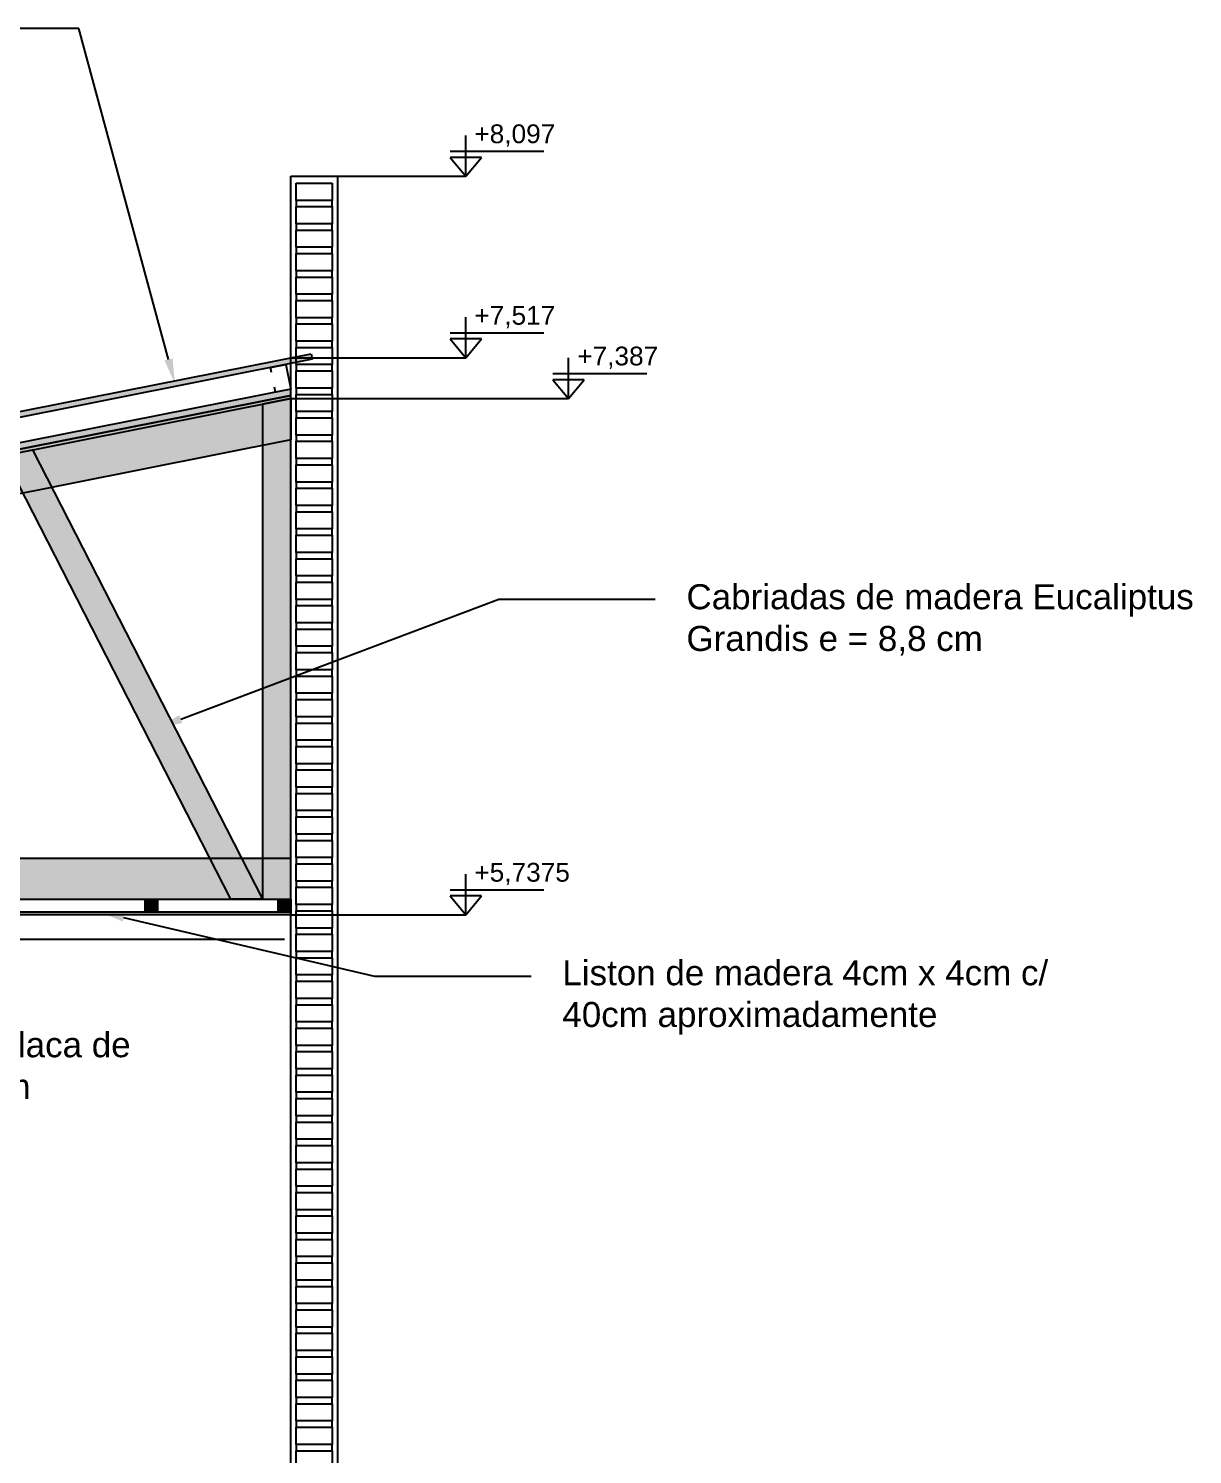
# Model space of a CAD drawing. Header units: millimetres. Extents: x 2924 to 6397, y 1555 to 1704.
# Drawn here: x 3178.797 to 3182.517, y 1622.594 to 1627.15 of the extents above; entities that cross this region are included whole.
import ezdxf

# ---------------------------------------------------------------- set-up
doc = ezdxf.new("R2010")
doc.units = ezdxf.units.MM
doc.layers.add('PT-MUROS', color=7, linetype='Continuous')
doc.styles.get("Standard").update_dxf_attribs({"font": 'arial.ttf'})

msp = doc.modelspace()

# ---------------------------------------------------------------- hatches: boundary and pattern name
at = {"layer": 'PT-MUROS'}
h = msp.add_hatch(color=5, dxfattribs=at)
h.dxf.hatch_style = 1
h.paths.add_polyline_path([(3179.7, 1626.1112), (3179.7035, 1626.0935), (3172.3354, 1624.6297), (3172.3319, 1624.6473)])
at = {"layer": 'PT-MUROS', "true_color": 0x9898cc}
h = msp.add_hatch(color=253, dxfattribs=at)
h.dxf.hatch_style = 1
h.paths.add_polyline_path([(3179.6348, 1625.9779), (3179.6348, 1625.9983), (3172.4491, 1624.5707), (3172.453, 1624.5511)])
at = {"layer": 'PT-MUROS'}
h = msp.add_hatch(color=1, dxfattribs=at)
h.dxf.hatch_style = 1
h.paths.add_polyline_path([(3179.6348, 1625.9682), (3179.6348, 1625.9779), (3172.453, 1624.5511), (3172.4548, 1624.5418)])
at = {"layer": 'PT-MUROS', "true_color": 0xfecc66}
h = msp.add_hatch(color=31, dxfattribs=at)
h.dxf.hatch_style = 1
h.paths.add_polyline_path([(3179.6348, 1624.4982), (3172.9028, 1624.4982), (3172.9028, 1624.3682), (3179.6348, 1624.3682)])
h.paths.add_polyline_path([(3179.6348, 1625.9682), (3179.6348, 1625.8357), (3172.4802, 1624.4144), (3172.4548, 1624.5418)])
at = {"layer": 'PT-MUROS', "true_color": 0xcd6928}
h = msp.add_hatch(color=32, dxfattribs=at)
h.dxf.hatch_style = 1
h.paths.add_polyline_path([(3176.8921, 1625.4233), (3176.7947, 1625.404), (3177.5548, 1624.3682), (3177.6664, 1624.3682)])
h.paths.add_polyline_path([(3177.8508, 1625.6138), (3177.7564, 1625.595), (3178.522, 1624.3682), (3178.6281, 1624.3682)])
h.paths.add_polyline_path([(3178.7181, 1625.7861), (3178.8099, 1625.8043), (3179.5448, 1624.3682), (3179.4437, 1624.3682)])
h.paths.add_polyline_path([(3176.7947, 1625.404), (3176.7047, 1625.3861), (3176.7047, 1624.3682), (3176.7947, 1624.3682)])
h.paths.add_polyline_path([(3177.7564, 1625.595), (3177.6664, 1625.5772), (3177.6664, 1624.3682), (3177.7564, 1624.3682)])
h.paths.add_polyline_path([(3178.7181, 1625.7861), (3178.6281, 1625.7682), (3178.6281, 1624.3682), (3178.7181, 1624.3682)])
h.paths.add_polyline_path([(3174.982, 1625.0438), (3174.8712, 1625.0218), (3175.6074, 1624.3682), (3175.743, 1624.3682)])
h.paths.add_polyline_path([(3175.9353, 1625.2332), (3175.833, 1625.2129), (3176.5842, 1624.3682), (3176.7047, 1624.3682)])
h.paths.add_polyline_path([(3174.8712, 1625.0218), (3174.7812, 1625.004), (3174.7812, 1624.3682), (3174.8712, 1624.3682)])
h.paths.add_polyline_path([(3175.833, 1625.2129), (3175.743, 1625.195), (3175.743, 1624.3682), (3175.833, 1624.3682)])
h.paths.add_polyline_path([(3174.0356, 1624.8558), (3173.9095, 1624.8308), (3174.6168, 1624.3682), (3174.7812, 1624.3682)])
h.paths.add_polyline_path([(3173.9095, 1624.8308), (3173.8195, 1624.8129), (3173.8195, 1624.3682), (3173.9095, 1624.3682)])
h.paths.add_polyline_path([(3173.1434, 1624.6786), (3172.9928, 1624.6487), (3173.6038, 1624.3682), (3173.8195, 1624.3682)])
h.paths.add_polyline_path([(3172.9928, 1624.6487), (3172.9028, 1624.6308), (3172.9028, 1624.3682), (3172.9928, 1624.3682)])
h.paths.add_polyline_path([(3179.6348, 1625.9682), (3179.5448, 1625.9503), (3179.5448, 1624.3682), (3179.6348, 1624.3682)])
at = {"layer": 'PT-MUROS', "true_color": 0xf7f281}
h = msp.add_hatch(color=51, dxfattribs=at)
h.dxf.hatch_style = 1
h.paths.add_polyline_path([(3179.1693, 1624.3682), (3179.2093, 1624.3682), (3179.2093, 1624.3282), (3179.1693, 1624.3282)])
h = msp.add_hatch(color=51, dxfattribs=at)
h.dxf.hatch_style = 1
h.paths.add_polyline_path([(3179.5948, 1624.3682), (3179.6348, 1624.3682), (3179.6348, 1624.3282), (3179.5948, 1624.3282)])
at = {"layer": 'PT-MUROS', "true_color": 0x58ba48}
h = msp.add_hatch(color=85, dxfattribs=at)
h.dxf.hatch_style = 1
h.paths.add_polyline_path([(3173.0725, 1622.9387), (3173.085, 1622.9387), (3173.085, 1621.7187), (3173.0725, 1621.7187)])
h.paths.add_polyline_path([(3173.0725, 1621.1812), (3173.085, 1621.1812), (3173.085, 1621.1212), (3173.0725, 1621.1212)])
h.paths.add_polyline_path([(3173.0725, 1621.1212), (3173.085, 1621.1212), (3173.085, 1619.9012), (3173.0725, 1619.9012)])
h.paths.add_polyline_path([(3173.0725, 1621.1907), (3179.6348, 1621.1907), (3179.6348, 1621.1812), (3173.0725, 1621.1812)])
h.paths.add_polyline_path([(3173.0725, 1619.9012), (3173.085, 1619.9012), (3173.085, 1618.6812), (3173.0725, 1618.6812)])
h.paths.add_polyline_path([(3176.2225, 1622.9387), (3176.235, 1622.9387), (3176.235, 1621.7187), (3176.2225, 1621.7187)])
h.paths.add_polyline_path([(3176.0305, 1622.9387), (3176.043, 1622.9387), (3176.043, 1621.7187), (3176.0305, 1621.7187)])
h.paths.add_polyline_path([(3176.2225, 1624.1587), (3176.235, 1624.1587), (3176.235, 1622.9387), (3176.2225, 1622.9387)])
h.paths.add_polyline_path([(3176.0305, 1624.1587), (3176.043, 1624.1587), (3176.043, 1622.9387), (3176.0305, 1622.9387)])
h.paths.add_polyline_path([(3176.235, 1624.3187), (3176.2225, 1624.3187), (3176.2225, 1624.1587), (3176.235, 1624.1587)])
h.paths.add_polyline_path([(3176.043, 1624.3187), (3176.0305, 1624.3187), (3176.0305, 1624.1587), (3176.043, 1624.1587)])
h.paths.add_polyline_path([(3173.0725, 1624.3282), (3176.043, 1624.3282), (3176.043, 1624.3187), (3173.0725, 1624.3187)])
h.paths.add_polyline_path([(3176.2225, 1624.3282), (3179.6348, 1624.3282), (3179.6348, 1624.3187), (3176.2225, 1624.3187)])
h.paths.add_polyline_path([(3173.085, 1624.3187), (3173.0725, 1624.3187), (3173.0725, 1624.1587), (3173.085, 1624.1587)])
h.paths.add_polyline_path([(3173.0725, 1624.1587), (3173.085, 1624.1587), (3173.085, 1622.9387), (3173.0725, 1622.9387)])

# ---------------------------------------------------------------- linework, layer by layer
at = {"layer": 'PT-MUROS', "linetype": 'ByBlock', "lineweight": -2}
for p, q in [((3178.9572, 1627.1502), (3178.4572, 1627.1502)), ((3180.2995, 1625.3268), (3180.7995, 1625.3268)), ((3179.9029, 1624.1222), (3180.4029, 1624.1222))]:
    msp.add_line(p, q, dxfattribs=at)
at = {"layer": 'PT-MUROS'}
for p, q in [((3180.1941, 1626.6782), (3180.1941, 1626.8082)), ((3180.1441, 1626.7582), (3180.4441, 1626.7582)), ((3180.2441, 1626.7382), (3180.1441, 1626.7382)), ((3180.1441, 1626.7382), (3180.1941, 1626.6782)), ((3180.1941, 1626.6782), (3180.2441, 1626.7382)), ((3179.6348, 1621.7187), (3179.6348, 1626.6782)), ((3179.6348, 1626.6782), (3179.7848, 1626.6782)), ((3179.6348, 1626.6782), (3180.1941, 1626.6782)), ((3179.7848, 1626.6782), (3179.7848, 1618.4812)), ((3179.6523, 1626.6562), (3179.7673, 1626.6562)), ((3179.6523, 1626.6012), (3179.6523, 1626.6562)), ((3179.7673, 1626.6562), (3179.7673, 1626.6012)), ((3179.7673, 1626.6012), (3179.6523, 1626.6012)), ((3179.7673, 1626.6012), (3179.6523, 1626.6012)), ((3179.6523, 1626.6012), (3179.6523, 1626.5812)), ((3179.6523, 1626.5812), (3179.7673, 1626.5812)), ((3179.6523, 1626.5262), (3179.6523, 1626.5812)), ((3179.6523, 1626.5812), (3179.7673, 1626.5812)), ((3179.7673, 1626.5812), (3179.7673, 1626.6012)), ((3179.7673, 1626.5812), (3179.7673, 1626.5262)), ((3179.7673, 1626.5262), (3179.6523, 1626.5262)), ((3179.6523, 1626.5262), (3179.6523, 1626.5062)), ((3179.7673, 1626.5262), (3179.6523, 1626.5262)), ((3179.7673, 1626.5062), (3179.7673, 1626.5262)), ((3179.6523, 1626.5062), (3179.7673, 1626.5062)), ((3179.6523, 1626.4512), (3179.6523, 1626.5062)), ((3179.6523, 1626.5062), (3179.7673, 1626.5062)), ((3179.7673, 1626.5062), (3179.7673, 1626.4512)), ((3179.7673, 1626.4512), (3179.6523, 1626.4512)), ((3179.7673, 1626.4512), (3179.6523, 1626.4512)), ((3179.6523, 1626.4512), (3179.6523, 1626.4312)), ((3179.7673, 1626.4312), (3179.7673, 1626.4512)), ((3179.6523, 1626.4312), (3179.7673, 1626.4312)), ((3179.6523, 1626.3762), (3179.6523, 1626.4312)), ((3179.6523, 1626.4312), (3179.7673, 1626.4312)), ((3179.7673, 1626.4312), (3179.7673, 1626.3762)), ((3179.7673, 1626.3762), (3179.6523, 1626.3762)), ((3179.6523, 1626.3762), (3179.6523, 1626.3562)), ((3179.7673, 1626.3762), (3179.6523, 1626.3762)), ((3179.6523, 1626.3562), (3179.7673, 1626.3562)), ((3179.6523, 1626.3012), (3179.6523, 1626.3562)), ((3179.6523, 1626.3562), (3179.7673, 1626.3562)), ((3179.7673, 1626.3562), (3179.7673, 1626.3762)), ((3179.7673, 1626.3562), (3179.7673, 1626.3012)), ((3179.7673, 1626.3012), (3179.6523, 1626.3012)), ((3179.7673, 1626.3012), (3179.6523, 1626.3012)), ((3179.6523, 1626.3012), (3179.6523, 1626.2812)), ((3179.7673, 1626.2812), (3179.7673, 1626.3012)), ((3179.6523, 1626.2812), (3179.7673, 1626.2812)), ((3179.6523, 1626.2262), (3179.6523, 1626.2812)), ((3179.6523, 1626.2812), (3179.7673, 1626.2812)), ((3179.7673, 1626.2812), (3179.7673, 1626.2262)), ((3179.7673, 1626.2262), (3179.6523, 1626.2262)), ((3179.6523, 1626.2262), (3179.6523, 1626.2062)), ((3179.7673, 1626.2262), (3179.6523, 1626.2262)), ((3179.6523, 1626.2062), (3179.7673, 1626.2062)), ((3179.6523, 1626.1512), (3179.6523, 1626.2062)), ((3179.6523, 1626.2062), (3179.7673, 1626.2062)), ((3179.7673, 1626.2062), (3179.7673, 1626.2262)), ((3179.7673, 1626.2062), (3179.7673, 1626.1512)), ((3180.1941, 1626.0982), (3180.1941, 1626.2282)), ((3180.1441, 1626.1782), (3180.4441, 1626.1782)), ((3179.7673, 1626.1512), (3179.6523, 1626.1512)), ((3179.6523, 1626.1512), (3179.6523, 1626.1312)), ((3179.7673, 1626.1512), (3179.6523, 1626.1512)), ((3179.6523, 1626.1312), (3179.7673, 1626.1312)), ((3179.6523, 1626.0762), (3179.6523, 1626.1312)), ((3179.6523, 1626.1312), (3179.7673, 1626.1312)), ((3179.7673, 1626.1312), (3179.7673, 1626.1512)), ((3179.7673, 1626.1312), (3179.7673, 1626.0762)), ((3180.2441, 1626.1582), (3180.1441, 1626.1582)), ((3180.1441, 1626.1582), (3180.1941, 1626.0982)), ((3180.1941, 1626.0982), (3180.2441, 1626.1582)), ((3172.3319, 1624.6473), (3179.7, 1626.1112)), ((3179.7035, 1626.0935), (3172.3354, 1624.6297)), ((3179.6348, 1626.0982), (3180.1941, 1626.0982)), ((3179.7673, 1626.0762), (3179.6523, 1626.0762)), ((3179.7673, 1626.0762), (3179.6523, 1626.0762)), ((3179.6523, 1626.0762), (3179.6523, 1626.0562)), ((3179.7, 1626.1112), (3179.7035, 1626.0935)), ((3179.7673, 1626.0562), (3179.7673, 1626.0762)), ((3180.5229, 1625.9682), (3180.5229, 1626.0982)), ((3179.6523, 1626.0562), (3179.7673, 1626.0562)), ((3179.6523, 1626.0012), (3179.6523, 1626.0562)), ((3179.6523, 1626.0562), (3179.7673, 1626.0562)), ((3179.7673, 1626.0562), (3179.7673, 1626.0012)), ((3180.4729, 1626.0482), (3180.7729, 1626.0482)), ((3180.5729, 1626.0282), (3180.4729, 1626.0282)), ((3180.4729, 1626.0282), (3180.5229, 1625.9682)), ((3180.5229, 1625.9682), (3180.5729, 1626.0282)), ((3179.6348, 1625.9983), (3172.4491, 1624.5707)), ((3179.6348, 1625.9779), (3172.453, 1624.5511)), ((3172.453, 1624.5511), (3179.6348, 1625.9779)), ((3179.6348, 1625.9779), (3179.6348, 1625.9983)), ((3179.6348, 1625.9682), (3179.6348, 1625.9779)), ((3179.7673, 1626.0012), (3179.6523, 1626.0012)), ((3179.6523, 1626.0012), (3179.6523, 1625.9812)), ((3179.7673, 1626.0012), (3179.6523, 1626.0012)), ((3179.6523, 1625.9812), (3179.7673, 1625.9812)), ((3179.6523, 1625.9262), (3179.6523, 1625.9812)), ((3179.6523, 1625.9812), (3179.7673, 1625.9812)), ((3179.7673, 1625.9812), (3179.7673, 1626.0012)), ((3179.7673, 1625.9812), (3179.7673, 1625.9262)), ((3172.4548, 1624.5418), (3179.6348, 1625.9682)), ((3172.4548, 1624.5418), (3179.6348, 1625.9682)), ((3179.6348, 1625.9682), (3179.5448, 1625.9503)), ((3179.5448, 1625.9503), (3179.5448, 1624.3682)), ((3179.6348, 1625.9682), (3179.6348, 1625.8357)), ((3179.6348, 1624.3682), (3179.6348, 1625.9682)), ((3179.6348, 1625.9682), (3180.5229, 1625.9682)), ((3179.7673, 1625.9262), (3179.6523, 1625.9262)), ((3179.7673, 1625.9262), (3179.6523, 1625.9262)), ((3179.6523, 1625.9262), (3179.6523, 1625.9062)), ((3179.6523, 1625.9062), (3179.7673, 1625.9062)), ((3179.6523, 1625.8512), (3179.6523, 1625.9062)), ((3179.6523, 1625.9062), (3179.7673, 1625.9062)), ((3179.7673, 1625.9062), (3179.7673, 1625.9262)), ((3179.7673, 1625.9062), (3179.7673, 1625.8512)), ((3179.7673, 1625.8512), (3179.6523, 1625.8512)), ((3179.6523, 1625.8512), (3179.6523, 1625.8312)), ((3179.7673, 1625.8512), (3179.6523, 1625.8512)), ((3179.7673, 1625.8312), (3179.7673, 1625.8512)), ((3179.6348, 1625.8357), (3172.4802, 1624.4144)), ((3178.7181, 1625.7861), (3178.8099, 1625.8043)), ((3178.8099, 1625.8043), (3179.5448, 1624.3682)), ((3179.6523, 1625.8312), (3179.7673, 1625.8312)), ((3179.6523, 1625.7762), (3179.6523, 1625.8312)), ((3179.6523, 1625.8312), (3179.7673, 1625.8312)), ((3179.7673, 1625.8312), (3179.7673, 1625.7762)), ((3179.4437, 1624.3682), (3178.7181, 1625.7861)), ((3179.7673, 1625.7762), (3179.6523, 1625.7762)), ((3179.7673, 1625.7762), (3179.6523, 1625.7762)), ((3179.6523, 1625.7762), (3179.6523, 1625.7562)), ((3179.6523, 1625.7562), (3179.7673, 1625.7562)), ((3179.6523, 1625.7012), (3179.6523, 1625.7562)), ((3179.6523, 1625.7562), (3179.7673, 1625.7562)), ((3179.7673, 1625.7562), (3179.7673, 1625.7762)), ((3179.7673, 1625.7562), (3179.7673, 1625.7012)), ((3179.7673, 1625.7012), (3179.6523, 1625.7012)), ((3179.6523, 1625.7012), (3179.6523, 1625.6812)), ((3179.7673, 1625.7012), (3179.6523, 1625.7012)), ((3179.6523, 1625.6812), (3179.7673, 1625.6812)), ((3179.6523, 1625.6262), (3179.6523, 1625.6812)), ((3179.6523, 1625.6812), (3179.7673, 1625.6812)), ((3179.7673, 1625.6812), (3179.7673, 1625.7012)), ((3179.7673, 1625.6812), (3179.7673, 1625.6262)), ((3179.7673, 1625.6262), (3179.6523, 1625.6262)), ((3179.7673, 1625.6262), (3179.6523, 1625.6262)), ((3179.6523, 1625.6262), (3179.6523, 1625.6062)), ((3179.7673, 1625.6062), (3179.7673, 1625.6262)), ((3179.6523, 1625.6062), (3179.7673, 1625.6062)), ((3179.6523, 1625.5512), (3179.6523, 1625.6062)), ((3179.6523, 1625.6062), (3179.7673, 1625.6062)), ((3179.7673, 1625.6062), (3179.7673, 1625.5512)), ((3179.7673, 1625.5512), (3179.6523, 1625.5512)), ((3179.6523, 1625.5512), (3179.6523, 1625.5312)), ((3179.7673, 1625.5512), (3179.6523, 1625.5512)), ((3179.6523, 1625.5312), (3179.7673, 1625.5312)), ((3179.6523, 1625.4762), (3179.6523, 1625.5312)), ((3179.6523, 1625.5312), (3179.7673, 1625.5312)), ((3179.7673, 1625.5312), (3179.7673, 1625.5512)), ((3179.7673, 1625.5312), (3179.7673, 1625.4762)), ((3179.7673, 1625.4762), (3179.6523, 1625.4762)), ((3179.6523, 1625.4762), (3179.6523, 1625.4562)), ((3179.7673, 1625.4762), (3179.6523, 1625.4762)), ((3179.7673, 1625.4562), (3179.7673, 1625.4762)), ((3179.6523, 1625.4562), (3179.7673, 1625.4562)), ((3179.6523, 1625.4012), (3179.6523, 1625.4562)), ((3179.6523, 1625.4562), (3179.7673, 1625.4562)), ((3179.7673, 1625.4562), (3179.7673, 1625.4012)), ((3179.7673, 1625.4012), (3179.6523, 1625.4012)), ((3179.7673, 1625.4012), (3179.6523, 1625.4012)), ((3179.6523, 1625.4012), (3179.6523, 1625.3812)), ((3179.7673, 1625.3812), (3179.7673, 1625.4012)), ((3179.6523, 1625.3812), (3179.7673, 1625.3812)), ((3179.6523, 1625.3262), (3179.6523, 1625.3812)), ((3179.6523, 1625.3812), (3179.7673, 1625.3812)), ((3179.7673, 1625.3812), (3179.7673, 1625.3262)), ((3179.7673, 1625.3262), (3179.6523, 1625.3262)), ((3179.6523, 1625.3262), (3179.6523, 1625.3062)), ((3179.7673, 1625.3262), (3179.6523, 1625.3262)), ((3179.6523, 1625.3062), (3179.7673, 1625.3062)), ((3179.6523, 1625.2512), (3179.6523, 1625.3062)), ((3179.6523, 1625.3062), (3179.7673, 1625.3062)), ((3179.7673, 1625.3062), (3179.7673, 1625.3262)), ((3179.7673, 1625.3062), (3179.7673, 1625.2512)), ((3179.7673, 1625.2512), (3179.6523, 1625.2512)), ((3179.7673, 1625.2512), (3179.6523, 1625.2512)), ((3179.6523, 1625.2512), (3179.6523, 1625.2312)), ((3179.7673, 1625.2312), (3179.7673, 1625.2512)), ((3179.6523, 1625.2312), (3179.7673, 1625.2312)), ((3179.6523, 1625.1762), (3179.6523, 1625.2312)), ((3179.6523, 1625.2312), (3179.7673, 1625.2312)), ((3179.7673, 1625.2312), (3179.7673, 1625.1762)), ((3179.7673, 1625.1762), (3179.6523, 1625.1762)), ((3179.6523, 1625.1762), (3179.6523, 1625.1562)), ((3179.7673, 1625.1762), (3179.6523, 1625.1762)), ((3179.7673, 1625.1562), (3179.7673, 1625.1762)), ((3179.6523, 1625.1562), (3179.7673, 1625.1562)), ((3179.6523, 1625.1012), (3179.6523, 1625.1562)), ((3179.6523, 1625.1562), (3179.7673, 1625.1562)), ((3179.7673, 1625.1562), (3179.7673, 1625.1012)), ((3179.7673, 1625.1012), (3179.6523, 1625.1012)), ((3179.7673, 1625.1012), (3179.6523, 1625.1012)), ((3179.6523, 1625.1012), (3179.6523, 1625.0812)), ((3179.6523, 1625.0812), (3179.7673, 1625.0812)), ((3179.6523, 1625.0262), (3179.6523, 1625.0812)), ((3179.6523, 1625.0812), (3179.7673, 1625.0812)), ((3179.7673, 1625.0812), (3179.7673, 1625.1012)), ((3179.7673, 1625.0812), (3179.7673, 1625.0262)), ((3179.7673, 1625.0262), (3179.6523, 1625.0262)), ((3179.6523, 1625.0262), (3179.6523, 1625.0062)), ((3179.7673, 1625.0262), (3179.6523, 1625.0262)), ((3179.7673, 1625.0062), (3179.7673, 1625.0262)), ((3179.6523, 1625.0062), (3179.7673, 1625.0062)), ((3179.6523, 1624.9512), (3179.6523, 1625.0062)), ((3179.6523, 1625.0062), (3179.7673, 1625.0062)), ((3179.7673, 1625.0062), (3179.7673, 1624.9512)), ((3179.7673, 1624.9512), (3179.6523, 1624.9512)), ((3179.7673, 1624.9512), (3179.6523, 1624.9512)), ((3179.6523, 1624.9512), (3179.6523, 1624.9312)), ((3179.6523, 1624.9312), (3179.7673, 1624.9312)), ((3179.6523, 1624.8762), (3179.6523, 1624.9312)), ((3179.6523, 1624.9312), (3179.7673, 1624.9312)), ((3179.7673, 1624.9312), (3179.7673, 1624.9512)), ((3179.7673, 1624.9312), (3179.7673, 1624.8762)), ((3179.7673, 1624.8762), (3179.6523, 1624.8762)), ((3179.6523, 1624.8762), (3179.6523, 1624.8562)), ((3179.7673, 1624.8762), (3179.6523, 1624.8762)), ((3179.6523, 1624.8562), (3179.7673, 1624.8562)), ((3179.6523, 1624.8012), (3179.6523, 1624.8562)), ((3179.6523, 1624.8562), (3179.7673, 1624.8562)), ((3179.7673, 1624.8562), (3179.7673, 1624.8762)), ((3179.7673, 1624.8562), (3179.7673, 1624.8012)), ((3179.7673, 1624.8012), (3179.6523, 1624.8012)), ((3179.6523, 1624.8012), (3179.6523, 1624.7812)), ((3179.7673, 1624.8012), (3179.6523, 1624.8012)), ((3179.7673, 1624.7812), (3179.7673, 1624.8012)), ((3179.6523, 1624.7812), (3179.7673, 1624.7812)), ((3179.6523, 1624.7262), (3179.6523, 1624.7812)), ((3179.6523, 1624.7812), (3179.7673, 1624.7812)), ((3179.7673, 1624.7812), (3179.7673, 1624.7262)), ((3179.7673, 1624.7262), (3179.6523, 1624.7262)), ((3179.7673, 1624.7262), (3179.6523, 1624.7262)), ((3179.6523, 1624.7262), (3179.6523, 1624.7062)), ((3179.6523, 1624.7062), (3179.7673, 1624.7062)), ((3179.6523, 1624.6512), (3179.6523, 1624.7062)), ((3179.6523, 1624.7062), (3179.7673, 1624.7062)), ((3179.7673, 1624.7062), (3179.7673, 1624.7262)), ((3179.7673, 1624.7062), (3179.7673, 1624.6512)), ((3179.7673, 1624.6512), (3179.6523, 1624.6512)), ((3179.6523, 1624.6512), (3179.6523, 1624.6312)), ((3179.7673, 1624.6512), (3179.6523, 1624.6512)), ((3179.6523, 1624.6312), (3179.7673, 1624.6312)), ((3179.6523, 1624.5762), (3179.6523, 1624.6312)), ((3179.6523, 1624.6312), (3179.7673, 1624.6312)), ((3179.7673, 1624.6312), (3179.7673, 1624.6512)), ((3179.7673, 1624.6312), (3179.7673, 1624.5762)), ((3179.7673, 1624.5762), (3179.6523, 1624.5762)), ((3179.7673, 1624.5762), (3179.6523, 1624.5762)), ((3179.6523, 1624.5762), (3179.6523, 1624.5562)), ((3179.7673, 1624.5562), (3179.7673, 1624.5762)), ((3179.6523, 1624.5562), (3179.7673, 1624.5562)), ((3179.6523, 1624.5012), (3179.6523, 1624.5562)), ((3179.6523, 1624.5562), (3179.7673, 1624.5562)), ((3179.7673, 1624.5562), (3179.7673, 1624.5012)), ((3179.6348, 1624.4982), (3172.9028, 1624.4982)), ((3179.6348, 1624.3682), (3179.6348, 1624.4982)), ((3179.7673, 1624.5012), (3179.6523, 1624.5012)), ((3179.6523, 1624.5012), (3179.6523, 1624.4812)), ((3179.7673, 1624.5012), (3179.6523, 1624.5012)), ((3179.6523, 1624.4812), (3179.7673, 1624.4812)), ((3179.6523, 1624.4262), (3179.6523, 1624.4812)), ((3179.6523, 1624.4812), (3179.7673, 1624.4812)), ((3179.7673, 1624.4812), (3179.7673, 1624.5012)), ((3179.7673, 1624.4812), (3179.7673, 1624.4262)), ((3180.1941, 1624.3187), (3180.1941, 1624.4487)), ((3179.7673, 1624.4262), (3179.6523, 1624.4262)), ((3179.7673, 1624.4262), (3179.6523, 1624.4262)), ((3179.6523, 1624.4262), (3179.6523, 1624.4062)), ((3179.6523, 1624.4062), (3179.7673, 1624.4062)), ((3179.6523, 1624.3512), (3179.6523, 1624.4062)), ((3179.6523, 1624.4062), (3179.7673, 1624.4062)), ((3179.7673, 1624.4062), (3179.7673, 1624.4262)), ((3179.7673, 1624.4062), (3179.7673, 1624.3512)), ((3180.1441, 1624.3987), (3180.4441, 1624.3987)), ((3172.9028, 1624.3682), (3179.6348, 1624.3682)), ((3179.1693, 1624.3682), (3179.2093, 1624.3682)), ((3179.1693, 1624.3282), (3179.1693, 1624.3682)), ((3179.2093, 1624.3682), (3179.2093, 1624.3282)), ((3179.5448, 1624.3682), (3179.4437, 1624.3682)), ((3179.5448, 1624.3682), (3179.6348, 1624.3682)), ((3179.5948, 1624.3682), (3179.6348, 1624.3682)), ((3179.5948, 1624.3282), (3179.5948, 1624.3682)), ((3179.5948, 1624.3682), (3179.6348, 1624.3682)), ((3179.5948, 1624.3282), (3179.5948, 1624.3682)), ((3179.6348, 1624.3682), (3179.6348, 1624.3282)), ((3179.6348, 1624.3682), (3179.6348, 1624.3282)), ((3179.7673, 1624.3512), (3179.6523, 1624.3512)), ((3179.6523, 1624.3512), (3179.6523, 1624.3312)), ((3179.7673, 1624.3512), (3179.6523, 1624.3512)), ((3179.7673, 1624.3312), (3179.7673, 1624.3512)), ((3180.2441, 1624.3787), (3180.1441, 1624.3787)), ((3180.1441, 1624.3787), (3180.1941, 1624.3187)), ((3180.1941, 1624.3187), (3180.2441, 1624.3787)), ((3176.2225, 1624.3282), (3179.6348, 1624.3282)), ((3179.6348, 1624.3187), (3176.2225, 1624.3187)), ((3179.2093, 1624.3282), (3179.1693, 1624.3282)), ((3179.6348, 1624.3282), (3179.5948, 1624.3282)), ((3179.6348, 1624.3282), (3179.5948, 1624.3282)), ((3179.6348, 1624.3282), (3179.6348, 1624.3187)), ((3179.6348, 1624.3187), (3180.1941, 1624.3187)), ((3179.6523, 1624.3312), (3179.7673, 1624.3312)), ((3179.6523, 1624.2762), (3179.6523, 1624.3312)), ((3179.6523, 1624.3312), (3179.7673, 1624.3312)), ((3179.7673, 1624.3312), (3179.7673, 1624.2762)), ((3179.7673, 1624.2762), (3179.6523, 1624.2762)), ((3179.7673, 1624.2762), (3179.6523, 1624.2762)), ((3179.6523, 1624.2762), (3179.6523, 1624.2562)), ((3179.6523, 1624.2562), (3179.7673, 1624.2562)), ((3179.6523, 1624.2012), (3179.6523, 1624.2562)), ((3179.6523, 1624.2562), (3179.7673, 1624.2562)), ((3179.7673, 1624.2562), (3179.7673, 1624.2762)), ((3179.7673, 1624.2562), (3179.7673, 1624.2012)), ((3176.2025, 1624.2407), (3179.6148, 1624.2407)), ((3179.7673, 1624.2012), (3179.6523, 1624.2012)), ((3179.6523, 1624.2012), (3179.6523, 1624.1812)), ((3179.7673, 1624.2012), (3179.6523, 1624.2012)), ((3179.7673, 1624.1812), (3179.7673, 1624.2012)), ((3179.6523, 1624.1812), (3179.7673, 1624.1812)), ((3179.6523, 1624.1262), (3179.6523, 1624.1812)), ((3179.6523, 1624.1812), (3179.7673, 1624.1812)), ((3179.7673, 1624.1812), (3179.7673, 1624.1262)), ((3179.7673, 1624.1262), (3179.6523, 1624.1262)), ((3179.7673, 1624.1262), (3179.6523, 1624.1262)), ((3179.6523, 1624.1262), (3179.6523, 1624.1062)), ((3179.7673, 1624.1062), (3179.7673, 1624.1262)), ((3179.6523, 1624.1062), (3179.7673, 1624.1062)), ((3179.6523, 1624.0512), (3179.6523, 1624.1062)), ((3179.6523, 1624.1062), (3179.7673, 1624.1062)), ((3179.7673, 1624.1062), (3179.7673, 1624.0512)), ((3179.7673, 1624.0512), (3179.6523, 1624.0512)), ((3179.6523, 1624.0512), (3179.6523, 1624.0312)), ((3179.7673, 1624.0512), (3179.6523, 1624.0512)), ((3179.6523, 1624.0312), (3179.7673, 1624.0312)), ((3179.6523, 1623.9762), (3179.6523, 1624.0312)), ((3179.6523, 1624.0312), (3179.7673, 1624.0312)), ((3179.7673, 1624.0312), (3179.7673, 1624.0512)), ((3179.7673, 1624.0312), (3179.7673, 1623.9762)), ((3179.7673, 1623.9762), (3179.6523, 1623.9762)), ((3179.7673, 1623.9762), (3179.6523, 1623.9762)), ((3179.6523, 1623.9762), (3179.6523, 1623.9562)), ((3179.7673, 1623.9562), (3179.7673, 1623.9762)), ((3179.6523, 1623.9562), (3179.7673, 1623.9562)), ((3179.6523, 1623.9012), (3179.6523, 1623.9562)), ((3179.6523, 1623.9562), (3179.7673, 1623.9562)), ((3179.7673, 1623.9562), (3179.7673, 1623.9012)), ((3179.7673, 1623.9012), (3179.6523, 1623.9012)), ((3179.6523, 1623.9012), (3179.6523, 1623.8812)), ((3179.7673, 1623.9012), (3179.6523, 1623.9012)), ((3179.7673, 1623.8812), (3179.7673, 1623.9012)), ((3179.6523, 1623.8812), (3179.7673, 1623.8812)), ((3179.6523, 1623.8262), (3179.6523, 1623.8812)), ((3179.6523, 1623.8812), (3179.7673, 1623.8812)), ((3179.7673, 1623.8812), (3179.7673, 1623.8262)), ((3179.7673, 1623.8262), (3179.6523, 1623.8262)), ((3179.7673, 1623.8262), (3179.6523, 1623.8262)), ((3179.6523, 1623.8262), (3179.6523, 1623.8062)), ((3179.6523, 1623.8062), (3179.7673, 1623.8062)), ((3179.6523, 1623.7512), (3179.6523, 1623.8062)), ((3179.6523, 1623.8062), (3179.7673, 1623.8062)), ((3179.7673, 1623.8062), (3179.7673, 1623.8262)), ((3179.7673, 1623.8062), (3179.7673, 1623.7512)), ((3179.7673, 1623.7512), (3179.6523, 1623.7512)), ((3179.6523, 1623.7512), (3179.6523, 1623.7312)), ((3179.7673, 1623.7512), (3179.6523, 1623.7512)), ((3179.7673, 1623.7312), (3179.7673, 1623.7512)), ((3179.6523, 1623.7312), (3179.7673, 1623.7312)), ((3179.6523, 1623.6762), (3179.6523, 1623.7312)), ((3179.6523, 1623.7312), (3179.7673, 1623.7312)), ((3179.7673, 1623.7312), (3179.7673, 1623.6762)), ((3179.7673, 1623.6762), (3179.6523, 1623.6762)), ((3179.7673, 1623.6762), (3179.6523, 1623.6762)), ((3179.6523, 1623.6762), (3179.6523, 1623.6562)), ((3179.6523, 1623.6562), (3179.7673, 1623.6562)), ((3179.6523, 1623.6012), (3179.6523, 1623.6562)), ((3179.6523, 1623.6562), (3179.7673, 1623.6562)), ((3179.7673, 1623.6562), (3179.7673, 1623.6762)), ((3179.7673, 1623.6562), (3179.7673, 1623.6012)), ((3179.7673, 1623.6012), (3179.6523, 1623.6012)), ((3179.6523, 1623.6012), (3179.6523, 1623.5812)), ((3179.7673, 1623.6012), (3179.6523, 1623.6012)), ((3179.6523, 1623.5812), (3179.7673, 1623.5812)), ((3179.6523, 1623.5262), (3179.6523, 1623.5812)), ((3179.6523, 1623.5812), (3179.7673, 1623.5812)), ((3179.7673, 1623.5812), (3179.7673, 1623.6012)), ((3179.7673, 1623.5812), (3179.7673, 1623.5262)), ((3179.7673, 1623.5262), (3179.6523, 1623.5262)), ((3179.7673, 1623.5262), (3179.6523, 1623.5262)), ((3179.6523, 1623.5262), (3179.6523, 1623.5062)), ((3179.7673, 1623.5062), (3179.7673, 1623.5262)), ((3179.6523, 1623.5062), (3179.7673, 1623.5062)), ((3179.6523, 1623.4512), (3179.6523, 1623.5062)), ((3179.6523, 1623.5062), (3179.7673, 1623.5062)), ((3179.7673, 1623.5062), (3179.7673, 1623.4512)), ((3179.7673, 1623.4512), (3179.6523, 1623.4512)), ((3179.6523, 1623.4512), (3179.6523, 1623.4312)), ((3179.7673, 1623.4512), (3179.6523, 1623.4512)), ((3179.6523, 1623.4312), (3179.7673, 1623.4312)), ((3179.6523, 1623.3762), (3179.6523, 1623.4312)), ((3179.6523, 1623.4312), (3179.7673, 1623.4312)), ((3179.7673, 1623.4312), (3179.7673, 1623.4512)), ((3179.7673, 1623.4312), (3179.7673, 1623.3762)), ((3179.7673, 1623.3762), (3179.6523, 1623.3762)), ((3179.7673, 1623.3762), (3179.6523, 1623.3762)), ((3179.6523, 1623.3762), (3179.6523, 1623.3562)), ((3179.6523, 1623.3562), (3179.7673, 1623.3562)), ((3179.6523, 1623.3012), (3179.6523, 1623.3562)), ((3179.6523, 1623.3562), (3179.7673, 1623.3562)), ((3179.7673, 1623.3562), (3179.7673, 1623.3762)), ((3179.7673, 1623.3562), (3179.7673, 1623.3012)), ((3179.7673, 1623.3012), (3179.6523, 1623.3012)), ((3179.6523, 1623.3012), (3179.6523, 1623.2812)), ((3179.7673, 1623.3012), (3179.6523, 1623.3012)), ((3179.7673, 1623.2812), (3179.7673, 1623.3012)), ((3179.6523, 1623.2812), (3179.7673, 1623.2812)), ((3179.6523, 1623.2262), (3179.6523, 1623.2812)), ((3179.6523, 1623.2812), (3179.7673, 1623.2812)), ((3179.7673, 1623.2812), (3179.7673, 1623.2262)), ((3179.7673, 1623.2262), (3179.6523, 1623.2262)), ((3179.7673, 1623.2262), (3179.6523, 1623.2262)), ((3179.6523, 1623.2262), (3179.6523, 1623.2062)), ((3179.6523, 1623.2062), (3179.7673, 1623.2062)), ((3179.6523, 1623.1512), (3179.6523, 1623.2062)), ((3179.6523, 1623.2062), (3179.7673, 1623.2062)), ((3179.7673, 1623.2062), (3179.7673, 1623.2262)), ((3179.7673, 1623.2062), (3179.7673, 1623.1512)), ((3179.7673, 1623.1512), (3179.6523, 1623.1512)), ((3179.6523, 1623.1512), (3179.6523, 1623.1312)), ((3179.7673, 1623.1512), (3179.6523, 1623.1512)), ((3179.6523, 1623.1312), (3179.7673, 1623.1312)), ((3179.6523, 1623.0762), (3179.6523, 1623.1312)), ((3179.6523, 1623.1312), (3179.7673, 1623.1312)), ((3179.7673, 1623.1312), (3179.7673, 1623.1512)), ((3179.7673, 1623.1312), (3179.7673, 1623.0762)), ((3179.7673, 1623.0762), (3179.6523, 1623.0762)), ((3179.7673, 1623.0762), (3179.6523, 1623.0762)), ((3179.6523, 1623.0762), (3179.6523, 1623.0562)), ((3179.7673, 1623.0562), (3179.7673, 1623.0762)), ((3179.6523, 1623.0562), (3179.7673, 1623.0562)), ((3179.6523, 1623.0012), (3179.6523, 1623.0562)), ((3179.6523, 1623.0562), (3179.7673, 1623.0562)), ((3179.7673, 1623.0562), (3179.7673, 1623.0012)), ((3179.7673, 1623.0012), (3179.6523, 1623.0012)), ((3179.6523, 1623.0012), (3179.6523, 1622.9812)), ((3179.7673, 1623.0012), (3179.6523, 1623.0012)), ((3179.6523, 1622.9812), (3179.7673, 1622.9812)), ((3179.6523, 1622.9262), (3179.6523, 1622.9812)), ((3179.6523, 1622.9812), (3179.7673, 1622.9812)), ((3179.7673, 1622.9812), (3179.7673, 1623.0012)), ((3179.7673, 1622.9812), (3179.7673, 1622.9262)), ((3179.7673, 1622.9262), (3179.6523, 1622.9262)), ((3179.7673, 1622.9262), (3179.6523, 1622.9262)), ((3179.6523, 1622.9262), (3179.6523, 1622.9062)), ((3179.7673, 1622.9062), (3179.7673, 1622.9262)), ((3179.6523, 1622.9062), (3179.7673, 1622.9062)), ((3179.6523, 1622.8512), (3179.6523, 1622.9062)), ((3179.6523, 1622.9062), (3179.7673, 1622.9062)), ((3179.7673, 1622.9062), (3179.7673, 1622.8512)), ((3179.7673, 1622.8512), (3179.6523, 1622.8512)), ((3179.6523, 1622.8512), (3179.6523, 1622.8312)), ((3179.7673, 1622.8512), (3179.6523, 1622.8512)), ((3179.7673, 1622.8312), (3179.7673, 1622.8512)), ((3179.6523, 1622.8312), (3179.7673, 1622.8312)), ((3179.6523, 1622.7762), (3179.6523, 1622.8312)), ((3179.6523, 1622.8312), (3179.7673, 1622.8312)), ((3179.7673, 1622.8312), (3179.7673, 1622.7762)), ((3179.7673, 1622.7762), (3179.6523, 1622.7762)), ((3179.7673, 1622.7762), (3179.6523, 1622.7762)), ((3179.6523, 1622.7762), (3179.6523, 1622.7562)), ((3179.6523, 1622.7562), (3179.7673, 1622.7562)), ((3179.6523, 1622.7012), (3179.6523, 1622.7562)), ((3179.6523, 1622.7562), (3179.7673, 1622.7562)), ((3179.7673, 1622.7562), (3179.7673, 1622.7762)), ((3179.7673, 1622.7562), (3179.7673, 1622.7012)), ((3179.7673, 1622.7012), (3179.6523, 1622.7012)), ((3179.6523, 1622.7012), (3179.6523, 1622.6812)), ((3179.7673, 1622.7012), (3179.6523, 1622.7012)), ((3179.7673, 1622.6812), (3179.7673, 1622.7012)), ((3179.6523, 1622.6812), (3179.7673, 1622.6812)), ((3179.6523, 1622.6262), (3179.6523, 1622.6812)), ((3179.6523, 1622.6812), (3179.7673, 1622.6812)), ((3179.7673, 1622.6812), (3179.7673, 1622.6262)), ((3179.7673, 1622.6262), (3179.6523, 1622.6262)), ((3179.7673, 1622.6262), (3179.6523, 1622.6262)), ((3179.6523, 1622.6262), (3179.6523, 1622.6062)), ((3179.6523, 1622.6062), (3179.7673, 1622.6062)), ((3179.6523, 1622.5512), (3179.6523, 1622.6062)), ((3179.6523, 1622.6062), (3179.7673, 1622.6062)), ((3179.7673, 1622.6062), (3179.7673, 1622.6262)), ((3179.7673, 1622.6062), (3179.7673, 1622.5512))]:
    msp.add_line(p, q, dxfattribs=at)
at = {"layer": 'PT-MUROS', "color": 18, "true_color": 0x000000}
for p, q in [((3179.5702, 1626.067), (3179.6192, 1626.0768)), ((3179.6192, 1626.0768), (3179.6348, 1625.9983)), ((3179.5733, 1626.0513), (3179.5702, 1626.067)), ((3179.5858, 1625.9886), (3179.5827, 1626.0043)), ((3179.6348, 1625.9983), (3179.5858, 1625.9886))]:
    msp.add_line(p, q, dxfattribs=at)
at = {"layer": 'PT-MUROS', "linetype": 'ByBlock', "lineweight": -2}
for points in [[(3179.2442, 1626.0929), (3178.9572, 1627.1502)], [(3179.2834, 1624.9436), (3180.2995, 1625.3268)], [(3179.1007, 1624.31), (3179.9029, 1624.1222)]]:
    msp.add_lwpolyline(points, dxfattribs=at)
at = {"layer": 'PT-MUROS'}
for points in [[(3179.257, 1626.0964), (3179.2651, 1626.0157), (3179.2313, 1626.0894)], [(3179.2881, 1624.9311), (3179.2086, 1624.9154), (3179.2787, 1624.9561)], [(3179.0976, 1624.297), (3179.0228, 1624.3282), (3179.1037, 1624.323)]]:
    msp.add_solid(points, dxfattribs=at)

# ---------------------------------------------------------------- texts
for s, p in [('+8,097', (3180.2217, 1626.7838)), ('+7,517', (3180.2217, 1626.2038)), ('+7,387', (3180.5505, 1626.0738)), ('+5,7375', (3180.2217, 1624.4243))]:
    msp.add_text(s, height=0.06, dxfattribs=at).set_placement(p)
at = {"layer": 'PT-MUROS', "char_height": 0.08, "attachment_point": 1}
for s, insert, width in [('Cabriadas de madera Eucaliptus Grandis e = 8,8 cm', (3180.8995, 1625.3747), 1.647251), ('Liston de madera 4cm x 4cm c/ 40cm aproximadamente', (3180.5029, 1624.1733), 1.604584), ('Cielorraso aplicado de Placa de roca de yeso e = 0,95 cm', (3177.5454, 1623.9433), 1.604584)]:
    msp.add_mtext(s, dxfattribs=dict(at, insert=insert, width=width))

doc.saveas('drawing.dxf')
